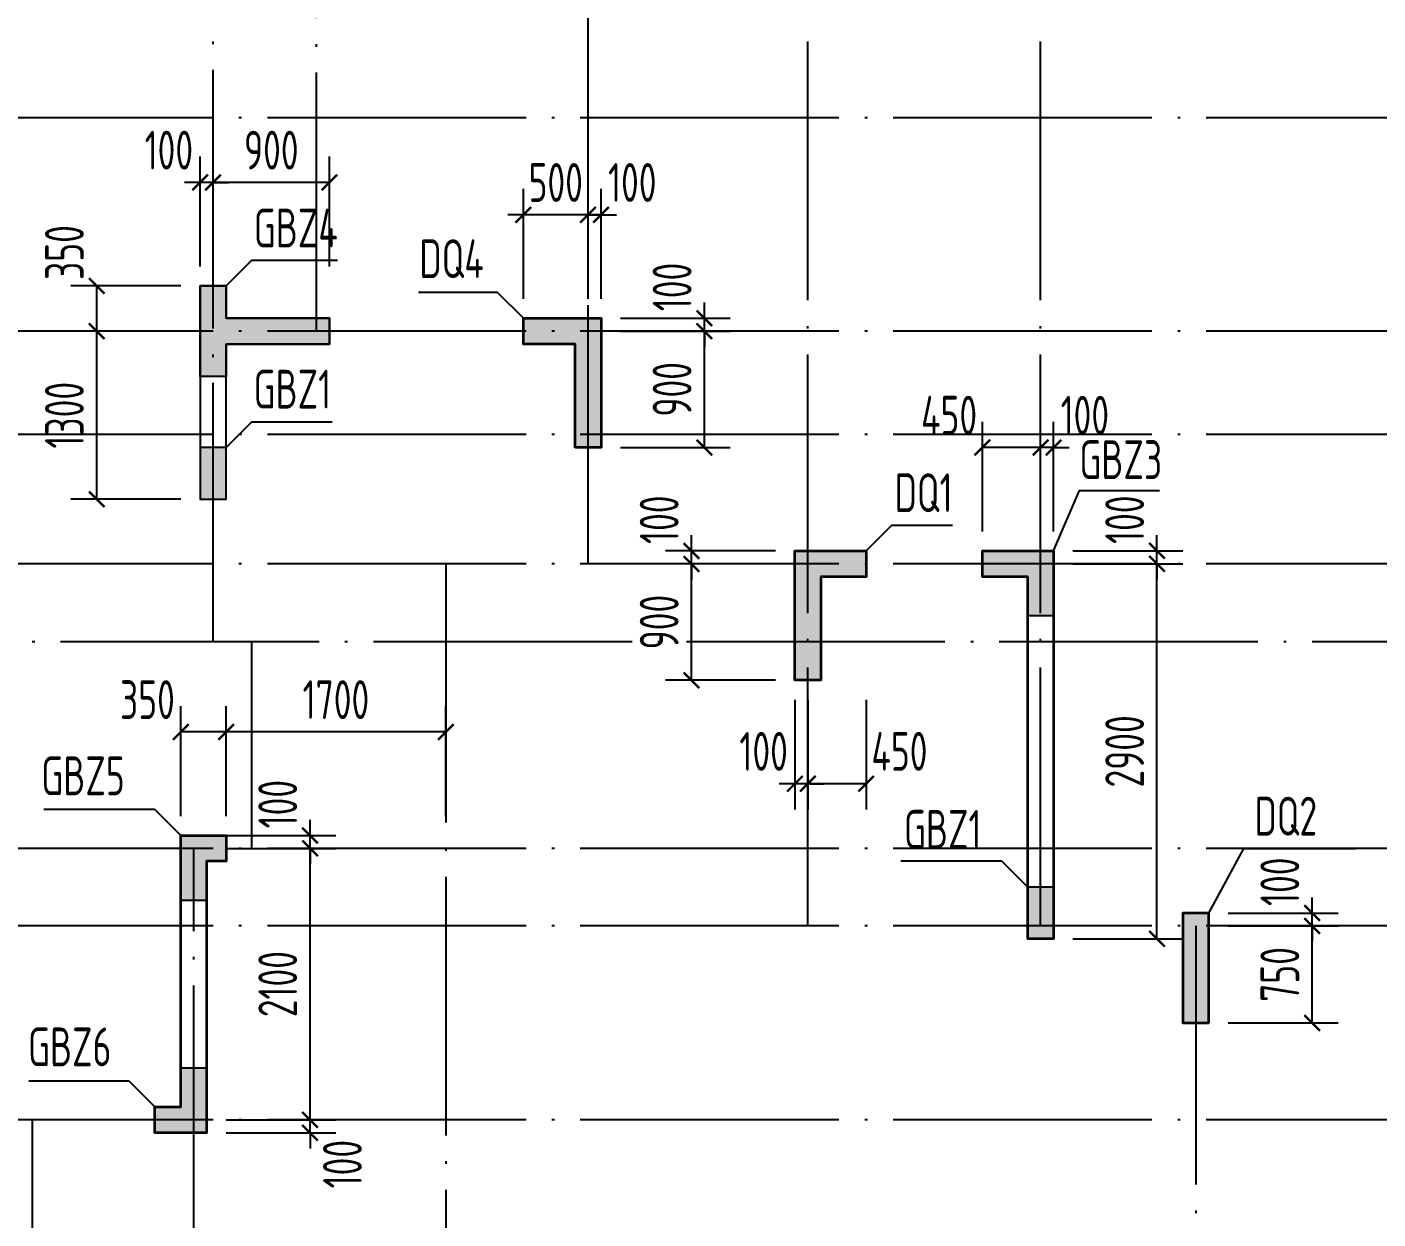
# Model space of a CAD drawing. Extents: x -812054 to 22247, y -644080 to 1003627.
# Drawn here: x -444217 to -433769, y -424326 to -415108 of the extents above; entities that cross this region are included whole.
import ezdxf
from ezdxf.enums import TextEntityAlignment as Align

# ---------------------------------------------------------------- set-up
doc = ezdxf.new("R2010")
doc.units = 0
doc.header["$LTSCALE"] = 1000
doc.linetypes.add('DOTE', pattern=[2.42, 2, -0.2, 0.02, -0.2])
doc.layers.get('0').update_dxf_attribs({"linetype": 'CONTINUOUS'})
doc.layers.get('DEFPOINTS').update_dxf_attribs({"linetype": 'CONTINUOUS'})
for name, color, linetype in [('A-DOTE', 10, 'DOTE'), ('S-Q墙实线', 6, 'CONTINUOUS'), ('S-Q墙标注', 3, 'CONTINUOUS'), ('S-X详图填充', 252, 'CONTINUOUS'), ('S-X详图实线', 4, 'CONTINUOUS'), ('S-Z柱编号', 6, 'CONTINUOUS')]:
    doc.layers.add(name, color=color, linetype=linetype)
doc.styles.add('TSSD_REIN', font='tssdeng.shx', dxfattribs={"width": 0.7, "height": 300, "bigfont": 'tssdchn.shx'})
doc.styles.add('结构文字', font='zstxt.shx', dxfattribs={"width": 0.7, "bigfont": 'zshz.shx'})
doc.dimstyles.new('STRUCK', dxfattribs={"dimtxt": 400, "dimasz": 121, "dimexe": 200, "dimexo": 150, "dimgap": 115, "dimtad": 1, "dimdec": 0, "dimdsep": 46, "dimtxsty": '结构文字', "dimblk": 'ARCHTICK', "dimcen": 400, "dimclrd": 3, "dimclre": 3, "dimclrt": 7, "dimadec": 0, "dimazin": 0, "dimtfac": 1, "dimtdec": 0, "dimtix": 1, "dimtmove": 2, "dimatfit": 3, "dimldrblk": '_DIMX', "dimfxl": 1, "dimtolj": 1, "dimtzin": 0, "dimarcsym": 0})

# ---------------------------------------------------------------- blocks, each defined once
blk = doc.blocks.new('20210726.16395156')
at = {"layer": 'A-DOTE'}
for p, q in [((43500, 13100.3), (43500, 18249.9)), ((44300, 15500), (44300, 18249.9)), ((46400, 13700), (46400, 18249.9)), ((48100, 10900), (48100, 18249.9)), ((49900, 10900), (49900, 18249.9)), ((55600, 17150), (3600, 17150)), ((55600, 15500), (3600, 15500)), ((55600, 14700), (3600, 14700)), ((55600, 13700), (3600, 13700)), ((45299.8, 13700), (45300, 3600)), ((3600, 13100.3), (55600, 13100.3)), ((43800, 11500), (43800, 13100)), ((55600, 11500), (3600, 11500)), ((43350, 3600.2), (43350, 11500)), ((55600, 10900), (3600, 10900)), ((51100, 10900), (51100, 3600)), ((55600, 9400), (3600, 9400)), ((42100, 9400), (42100, 3600))]:
    blk.add_line(p, q, dxfattribs=at)
blk = doc.blocks.new('_ArchTick')
at = {"color": 0, "linetype": 'ByBlock', "const_width": 0.15}
blk.add_lwpolyline([(-0.5, -0.5), (0.5, 0.5)], dxfattribs=at)
blk = doc.blocks.new('*D2202')
at = {"layer": 'DEFPOINTS', "color": 0, "transparency": 16777216}
for p in [(-436278, -419260), (-435478, -419260), (-436278, -422160)]:
    blk.add_point(p, dxfattribs=at)
at = {"layer": 'S-Q墙标注', "color": 3, "lineweight": -2, "transparency": 16777216}
for p, q in [((-436128, -419260), (-435278, -419260)), ((-435478, -422160), (-435478, -419260)), ((-436128, -422160), (-435278, -422160))]:
    blk.add_line(p, q, dxfattribs=at)
at = {"layer": 'S-Q墙标注', "color": 3, "lineweight": -2, "transparency": 16777216, "xscale": 121, "yscale": 121, "zscale": 121}
for p, rotation in [((-435478, -419260), 90), ((-435478, -422160), 270)]:
    blk.add_blockref('_ArchTick', p, dxfattribs=dict(at, rotation=rotation))
at = {"layer": 'S-Q墙标注', "color": 7, "transparency": 16777216, "insert": (-435728, -420710), "char_height": 300, "attachment_point": 5, "rotation": 90, "style": 'TSSD_REIN'}
blk.add_mtext('\\A1;2900', dxfattribs=at)
blk = doc.blocks.new('_DIMX')
blk.add_line((-150, 0), (150, 0))
at = {"const_width": 50}
blk.add_lwpolyline([(-70, -70), (70, 70)], dxfattribs=at)
blk = doc.blocks.new('*D2203')
at = {"layer": 'DEFPOINTS', "color": 0, "transparency": 16777216}
for p in [(-436278, -419160), (-435478, -419160), (-436278, -419260)]:
    blk.add_point(p, dxfattribs=at)
at = {"layer": 'S-Q墙标注', "color": 3, "lineweight": -2, "transparency": 16777216}
for p, q in [((-435478, -419160), (-435478, -419039)), ((-436128, -419160), (-435278, -419160)), ((-435478, -419260), (-435478, -419160)), ((-436128, -419260), (-435278, -419260)), ((-435478, -419260), (-435478, -419381))]:
    blk.add_line(p, q, dxfattribs=at)
at = {"layer": 'S-Q墙标注', "color": 3, "lineweight": -2, "transparency": 16777216, "xscale": 121, "yscale": 121, "zscale": 121}
for p, rotation in [((-435478, -419160), 270), ((-435478, -419260), 90)]:
    blk.add_blockref('_ArchTick', p, dxfattribs=dict(at, rotation=rotation))
at = {"layer": 'S-Q墙标注', "color": 7, "transparency": 16777216, "insert": (-435728, -418918), "char_height": 300, "attachment_point": 5, "rotation": 90, "style": 'TSSD_REIN'}
blk.add_mtext('\\A1;100', dxfattribs=at)
blk = doc.blocks.new('*D2204')
at = {"layer": 'DEFPOINTS', "color": 0, "transparency": 16777216}
for p in [(-436378, -418360), (-436378, -419160), (-436278, -419160)]:
    blk.add_point(p, dxfattribs=at)
at = {"layer": 'S-Q墙标注', "color": 3, "lineweight": -2, "transparency": 16777216}
for p, q in [((-436378, -419010), (-436378, -418160)), ((-436278, -419010), (-436278, -418160)), ((-436378, -418360), (-436499, -418360)), ((-436278, -418360), (-436378, -418360)), ((-436278, -418360), (-436157, -418360))]:
    blk.add_line(p, q, dxfattribs=at)
at = {"layer": 'S-Q墙标注', "color": 3, "lineweight": -2, "transparency": 16777216, "xscale": 121, "yscale": 121, "zscale": 121}
blk.add_blockref('_ArchTick', (-436378, -418360), dxfattribs=at)
at = {"layer": 'S-Q墙标注', "color": 3, "lineweight": -2, "transparency": 16777216, "xscale": 121, "yscale": 121, "zscale": 121, "rotation": 180}
blk.add_blockref('_ArchTick', (-436278, -418360), dxfattribs=at)
at = {"layer": 'S-Q墙标注', "color": 7, "transparency": 16777216, "insert": (-436036, -418110), "char_height": 300, "attachment_point": 5, "style": 'TSSD_REIN'}
blk.add_mtext('\\A1;100', dxfattribs=at)
blk = doc.blocks.new('*D2205')
at = {"layer": 'DEFPOINTS', "color": 0, "transparency": 16777216}
for p in [(-436828, -418360), (-436828, -419160), (-436378, -419160)]:
    blk.add_point(p, dxfattribs=at)
at = {"layer": 'S-Q墙标注', "color": 3, "lineweight": -2, "transparency": 16777216}
for p, q in [((-436828, -419010), (-436828, -418160)), ((-436378, -419010), (-436378, -418160)), ((-436378, -418360), (-436828, -418360))]:
    blk.add_line(p, q, dxfattribs=at)
at = {"layer": 'S-Q墙标注', "color": 3, "lineweight": -2, "transparency": 16777216, "xscale": 121, "yscale": 121, "zscale": 121, "rotation": 180}
blk.add_blockref('_ArchTick', (-436828, -418360), dxfattribs=at)
at = {"layer": 'S-Q墙标注', "color": 3, "lineweight": -2, "transparency": 16777216, "xscale": 121, "yscale": 121, "zscale": 121}
blk.add_blockref('_ArchTick', (-436378, -418360), dxfattribs=at)
at = {"layer": 'S-Q墙标注', "color": 7, "transparency": 16777216, "insert": (-437086, -418110), "char_height": 300, "attachment_point": 5, "style": 'TSSD_REIN'}
blk.add_mtext('\\A1;450', dxfattribs=at)
blk = doc.blocks.new('*D2206')
at = {"layer": 'DEFPOINTS', "color": 0, "transparency": 16777216}
for p in [(-439078, -419260), (-438278, -419260), (-438278, -420160)]:
    blk.add_point(p, dxfattribs=at)
at = {"layer": 'S-Q墙标注', "color": 3, "lineweight": -2, "transparency": 16777216}
for p, q in [((-438428, -419260), (-439278, -419260)), ((-439078, -420160), (-439078, -419260)), ((-438428, -420160), (-439278, -420160))]:
    blk.add_line(p, q, dxfattribs=at)
at = {"layer": 'S-Q墙标注', "color": 3, "lineweight": -2, "transparency": 16777216, "xscale": 121, "yscale": 121, "zscale": 121}
for p, rotation in [((-439078, -419260), 90), ((-439078, -420160), 270)]:
    blk.add_blockref('_ArchTick', p, dxfattribs=dict(at, rotation=rotation))
at = {"layer": 'S-Q墙标注', "color": 7, "transparency": 16777216, "insert": (-439328, -419710), "char_height": 300, "attachment_point": 5, "rotation": 90, "style": 'TSSD_REIN'}
blk.add_mtext('\\A1;900', dxfattribs=at)
blk = doc.blocks.new('*D2207')
at = {"layer": 'DEFPOINTS', "color": 0, "transparency": 16777216}
for p in [(-439078, -419160), (-438278, -419160), (-438278, -419260)]:
    blk.add_point(p, dxfattribs=at)
at = {"layer": 'S-Q墙标注', "color": 3, "lineweight": -2, "transparency": 16777216}
for p, q in [((-439078, -419160), (-439078, -419039)), ((-438428, -419160), (-439278, -419160)), ((-439078, -419260), (-439078, -419160)), ((-438428, -419260), (-439278, -419260)), ((-439078, -419260), (-439078, -419381))]:
    blk.add_line(p, q, dxfattribs=at)
at = {"layer": 'S-Q墙标注', "color": 3, "lineweight": -2, "transparency": 16777216, "xscale": 121, "yscale": 121, "zscale": 121}
for p, rotation in [((-439078, -419160), 270), ((-439078, -419260), 90)]:
    blk.add_blockref('_ArchTick', p, dxfattribs=dict(at, rotation=rotation))
at = {"layer": 'S-Q墙标注', "color": 7, "transparency": 16777216, "insert": (-439328, -418918), "char_height": 300, "attachment_point": 5, "rotation": 90, "style": 'TSSD_REIN'}
blk.add_mtext('\\A1;100', dxfattribs=at)
blk = doc.blocks.new('*D2208')
at = {"layer": 'DEFPOINTS', "color": 0, "transparency": 16777216}
for p in [(-438178, -420160), (-437728, -420160), (-438178, -420960)]:
    blk.add_point(p, dxfattribs=at)
at = {"layer": 'S-Q墙标注', "color": 3, "lineweight": -2, "transparency": 16777216}
for p, q in [((-438178, -420310), (-438178, -421160)), ((-437728, -420310), (-437728, -421160)), ((-437728, -420960), (-438178, -420960))]:
    blk.add_line(p, q, dxfattribs=at)
at = {"layer": 'S-Q墙标注', "color": 3, "lineweight": -2, "transparency": 16777216, "xscale": 121, "yscale": 121, "zscale": 121, "rotation": 180}
blk.add_blockref('_ArchTick', (-438178, -420960), dxfattribs=at)
at = {"layer": 'S-Q墙标注', "color": 3, "lineweight": -2, "transparency": 16777216, "xscale": 121, "yscale": 121, "zscale": 121}
blk.add_blockref('_ArchTick', (-437728, -420960), dxfattribs=at)
at = {"layer": 'S-Q墙标注', "color": 7, "transparency": 16777216, "insert": (-437470, -420710), "char_height": 300, "attachment_point": 5, "style": 'TSSD_REIN'}
blk.add_mtext('\\A1;450', dxfattribs=at)
blk = doc.blocks.new('*D2209')
at = {"layer": 'DEFPOINTS', "color": 0, "transparency": 16777216}
for p in [(-438278, -420160), (-438178, -420160), (-438278, -420960)]:
    blk.add_point(p, dxfattribs=at)
at = {"layer": 'S-Q墙标注', "color": 3, "lineweight": -2, "transparency": 16777216}
for p, q in [((-438278, -420310), (-438278, -421160)), ((-438178, -420310), (-438178, -421160)), ((-438278, -420960), (-438399, -420960)), ((-438178, -420960), (-438278, -420960)), ((-438178, -420960), (-438057, -420960))]:
    blk.add_line(p, q, dxfattribs=at)
at = {"layer": 'S-Q墙标注', "color": 3, "lineweight": -2, "transparency": 16777216, "xscale": 121, "yscale": 121, "zscale": 121}
blk.add_blockref('_ArchTick', (-438278, -420960), dxfattribs=at)
at = {"layer": 'S-Q墙标注', "color": 3, "lineweight": -2, "transparency": 16777216, "xscale": 121, "yscale": 121, "zscale": 121, "rotation": 180}
blk.add_blockref('_ArchTick', (-438178, -420960), dxfattribs=at)
at = {"layer": 'S-Q墙标注', "color": 7, "transparency": 16777216, "insert": (-438520, -420710), "char_height": 300, "attachment_point": 5, "style": 'TSSD_REIN'}
blk.add_mtext('\\A1;100', dxfattribs=at)
blk = doc.blocks.new('*D2210')
at = {"layer": 'DEFPOINTS', "color": 0, "transparency": 16777216}
for p in [(-439778, -417460), (-438978, -417460), (-439778, -418360)]:
    blk.add_point(p, dxfattribs=at)
at = {"layer": 'S-Q墙标注', "color": 3, "lineweight": -2, "transparency": 16777216}
for p, q in [((-439628, -417460), (-438778, -417460)), ((-438978, -418360), (-438978, -417460)), ((-439628, -418360), (-438778, -418360))]:
    blk.add_line(p, q, dxfattribs=at)
at = {"layer": 'S-Q墙标注', "color": 3, "lineweight": -2, "transparency": 16777216, "xscale": 121, "yscale": 121, "zscale": 121}
for p, rotation in [((-438978, -417460), 90), ((-438978, -418360), 270)]:
    blk.add_blockref('_ArchTick', p, dxfattribs=dict(at, rotation=rotation))
at = {"layer": 'S-Q墙标注', "color": 7, "transparency": 16777216, "insert": (-439228, -417910), "char_height": 300, "attachment_point": 5, "rotation": 90, "style": 'TSSD_REIN'}
blk.add_mtext('\\A1;900', dxfattribs=at)
blk = doc.blocks.new('*D2211')
at = {"layer": 'DEFPOINTS', "color": 0, "transparency": 16777216}
for p in [(-439778, -417360), (-438978, -417360), (-439778, -417460)]:
    blk.add_point(p, dxfattribs=at)
at = {"layer": 'S-Q墙标注', "color": 3, "lineweight": -2, "transparency": 16777216}
for p, q in [((-438978, -417360), (-438978, -417239)), ((-439628, -417360), (-438778, -417360)), ((-438978, -417460), (-438978, -417360)), ((-439628, -417460), (-438778, -417460)), ((-438978, -417460), (-438978, -417581))]:
    blk.add_line(p, q, dxfattribs=at)
at = {"layer": 'S-Q墙标注', "color": 3, "lineweight": -2, "transparency": 16777216, "xscale": 121, "yscale": 121, "zscale": 121}
for p, rotation in [((-438978, -417360), 270), ((-438978, -417460), 90)]:
    blk.add_blockref('_ArchTick', p, dxfattribs=dict(at, rotation=rotation))
at = {"layer": 'S-Q墙标注', "color": 7, "transparency": 16777216, "insert": (-439228, -417118), "char_height": 300, "attachment_point": 5, "rotation": 90, "style": 'TSSD_REIN'}
blk.add_mtext('\\A1;100', dxfattribs=at)
blk = doc.blocks.new('*D2212')
at = {"layer": 'DEFPOINTS', "color": 0, "transparency": 16777216}
for p in [(-439878, -416560), (-439878, -417360), (-439778, -417360)]:
    blk.add_point(p, dxfattribs=at)
at = {"layer": 'S-Q墙标注', "color": 3, "lineweight": -2, "transparency": 16777216}
for p, q in [((-439878, -417210), (-439878, -416360)), ((-439778, -417210), (-439778, -416360)), ((-439878, -416560), (-439999, -416560)), ((-439778, -416560), (-439878, -416560)), ((-439778, -416560), (-439657, -416560))]:
    blk.add_line(p, q, dxfattribs=at)
at = {"layer": 'S-Q墙标注', "color": 3, "lineweight": -2, "transparency": 16777216, "xscale": 121, "yscale": 121, "zscale": 121}
blk.add_blockref('_ArchTick', (-439878, -416560), dxfattribs=at)
at = {"layer": 'S-Q墙标注', "color": 3, "lineweight": -2, "transparency": 16777216, "xscale": 121, "yscale": 121, "zscale": 121, "rotation": 180}
blk.add_blockref('_ArchTick', (-439778, -416560), dxfattribs=at)
at = {"layer": 'S-Q墙标注', "color": 7, "transparency": 16777216, "insert": (-439536, -416310), "char_height": 300, "attachment_point": 5, "style": 'TSSD_REIN'}
blk.add_mtext('\\A1;100', dxfattribs=at)
blk = doc.blocks.new('*D2213')
at = {"layer": 'DEFPOINTS', "color": 0, "transparency": 16777216}
for p in [(-440378, -416560), (-440378, -417360), (-439878, -417360)]:
    blk.add_point(p, dxfattribs=at)
at = {"layer": 'S-Q墙标注', "color": 3, "lineweight": -2, "transparency": 16777216}
for p, q in [((-440378, -417210), (-440378, -416360)), ((-439878, -417210), (-439878, -416360)), ((-440378, -416560), (-440499, -416560)), ((-439878, -416560), (-440378, -416560)), ((-439878, -416560), (-439757, -416560))]:
    blk.add_line(p, q, dxfattribs=at)
at = {"layer": 'S-Q墙标注', "color": 3, "lineweight": -2, "transparency": 16777216, "xscale": 121, "yscale": 121, "zscale": 121}
blk.add_blockref('_ArchTick', (-440378, -416560), dxfattribs=at)
at = {"layer": 'S-Q墙标注', "color": 3, "lineweight": -2, "transparency": 16777216, "xscale": 121, "yscale": 121, "zscale": 121, "rotation": 180}
blk.add_blockref('_ArchTick', (-439878, -416560), dxfattribs=at)
at = {"layer": 'S-Q墙标注', "color": 7, "transparency": 16777216, "insert": (-440128, -416310), "char_height": 300, "attachment_point": 5, "style": 'TSSD_REIN'}
blk.add_mtext('\\A1;500', dxfattribs=at)
blk = doc.blocks.new('*D2214')
at = {"layer": 'DEFPOINTS', "color": 0, "transparency": 16777216}
for p in [(-442828, -423560), (-442028, -423560), (-442828, -423660)]:
    blk.add_point(p, dxfattribs=at)
at = {"layer": 'S-Q墙标注', "color": 3, "lineweight": -2, "transparency": 16777216}
for p, q in [((-442028, -423560), (-442028, -423439)), ((-442678, -423560), (-441828, -423560)), ((-442028, -423660), (-442028, -423560)), ((-442678, -423660), (-441828, -423660)), ((-442028, -423660), (-442028, -423781))]:
    blk.add_line(p, q, dxfattribs=at)
at = {"layer": 'S-Q墙标注', "color": 3, "lineweight": -2, "transparency": 16777216, "xscale": 121, "yscale": 121, "zscale": 121}
for p, rotation in [((-442028, -423560), 270), ((-442028, -423660), 90)]:
    blk.add_blockref('_ArchTick', p, dxfattribs=dict(at, rotation=rotation))
at = {"layer": 'S-Q墙标注', "color": 7, "transparency": 16777216, "insert": (-441778, -423902), "char_height": 300, "attachment_point": 5, "rotation": 90, "style": 'TSSD_REIN'}
blk.add_mtext('\\A1;100', dxfattribs=at)
blk = doc.blocks.new('*D2215')
at = {"layer": 'DEFPOINTS', "color": 0, "transparency": 16777216}
for p in [(-442828, -421460), (-442028, -421460), (-442828, -423560)]:
    blk.add_point(p, dxfattribs=at)
at = {"layer": 'S-Q墙标注', "color": 3, "lineweight": -2, "transparency": 16777216}
for p, q in [((-442678, -421460), (-441828, -421460)), ((-442028, -423560), (-442028, -421460)), ((-442678, -423560), (-441828, -423560))]:
    blk.add_line(p, q, dxfattribs=at)
at = {"layer": 'S-Q墙标注', "color": 3, "lineweight": -2, "transparency": 16777216, "xscale": 121, "yscale": 121, "zscale": 121}
for p, rotation in [((-442028, -421460), 90), ((-442028, -423560), 270)]:
    blk.add_blockref('_ArchTick', p, dxfattribs=dict(at, rotation=rotation))
at = {"layer": 'S-Q墙标注', "color": 7, "transparency": 16777216, "insert": (-442278, -422510), "char_height": 300, "attachment_point": 5, "rotation": 90, "style": 'TSSD_REIN'}
blk.add_mtext('\\A1;2100', dxfattribs=at)
blk = doc.blocks.new('*D2216')
at = {"layer": 'DEFPOINTS', "color": 0, "transparency": 16777216}
for p in [(-442828, -421360), (-442028, -421360), (-442828, -421460)]:
    blk.add_point(p, dxfattribs=at)
at = {"layer": 'S-Q墙标注', "color": 3, "lineweight": -2, "transparency": 16777216}
for p, q in [((-442028, -421360), (-442028, -421239)), ((-442678, -421360), (-441828, -421360)), ((-442028, -421460), (-442028, -421360)), ((-442678, -421460), (-441828, -421460)), ((-442028, -421460), (-442028, -421581))]:
    blk.add_line(p, q, dxfattribs=at)
at = {"layer": 'S-Q墙标注', "color": 3, "lineweight": -2, "transparency": 16777216, "xscale": 121, "yscale": 121, "zscale": 121}
for p, rotation in [((-442028, -421360), 270), ((-442028, -421460), 90)]:
    blk.add_blockref('_ArchTick', p, dxfattribs=dict(at, rotation=rotation))
at = {"layer": 'S-Q墙标注', "color": 7, "transparency": 16777216, "insert": (-442278, -421118), "char_height": 300, "attachment_point": 5, "rotation": 90, "style": 'TSSD_REIN'}
blk.add_mtext('\\A1;100', dxfattribs=at)
blk = doc.blocks.new('*D2258')
at = {"layer": 'DEFPOINTS', "color": 0, "transparency": 16777216}
for p in [(-435078, -421960), (-434278, -421960), (-435078, -422060)]:
    blk.add_point(p, dxfattribs=at)
at = {"layer": 'S-Q墙标注', "color": 3, "lineweight": -2, "transparency": 16777216}
for p, q in [((-434278, -421960), (-434278, -421839)), ((-434928, -421960), (-434078, -421960)), ((-434278, -422060), (-434278, -421960)), ((-434928, -422060), (-434078, -422060)), ((-434278, -422060), (-434278, -422181))]:
    blk.add_line(p, q, dxfattribs=at)
at = {"layer": 'S-Q墙标注', "color": 3, "lineweight": -2, "transparency": 16777216, "xscale": 121, "yscale": 121, "zscale": 121}
for p, rotation in [((-434278, -421960), 270), ((-434278, -422060), 90)]:
    blk.add_blockref('_ArchTick', p, dxfattribs=dict(at, rotation=rotation))
at = {"layer": 'S-Q墙标注', "color": 7, "transparency": 16777216, "insert": (-434528, -421718), "char_height": 300, "attachment_point": 5, "rotation": 90, "style": 'TSSD_REIN'}
blk.add_mtext('\\A1;100', dxfattribs=at)
blk = doc.blocks.new('*D2259')
at = {"layer": 'DEFPOINTS', "color": 0, "transparency": 16777216}
for p in [(-435078, -422060), (-434278, -422060), (-435078, -422810)]:
    blk.add_point(p, dxfattribs=at)
at = {"layer": 'S-Q墙标注', "color": 3, "lineweight": -2, "transparency": 16777216}
for p, q in [((-434928, -422060), (-434078, -422060)), ((-434278, -422810), (-434278, -422060)), ((-434928, -422810), (-434078, -422810))]:
    blk.add_line(p, q, dxfattribs=at)
at = {"layer": 'S-Q墙标注', "color": 3, "lineweight": -2, "transparency": 16777216, "xscale": 121, "yscale": 121, "zscale": 121}
for p, rotation in [((-434278, -422060), 90), ((-434278, -422810), 270)]:
    blk.add_blockref('_ArchTick', p, dxfattribs=dict(at, rotation=rotation))
at = {"layer": 'S-Q墙标注', "color": 7, "transparency": 16777216, "insert": (-434528, -422435), "char_height": 300, "attachment_point": 5, "rotation": 90, "style": 'TSSD_REIN'}
blk.add_mtext('\\A1;750', dxfattribs=at)
blk = doc.blocks.new('*D2280')
at = {"layer": 'DEFPOINTS', "color": 0, "transparency": 16777216}
for p in [(-443028, -420560), (-443028, -421360), (-442678, -421360)]:
    blk.add_point(p, dxfattribs=at)
at = {"layer": 'S-Q墙标注', "color": 3, "lineweight": -2, "transparency": 16777216}
for p, q in [((-443028, -421210), (-443028, -420360)), ((-442678, -421210), (-442678, -420360)), ((-442678, -420560), (-443028, -420560))]:
    blk.add_line(p, q, dxfattribs=at)
at = {"layer": 'S-Q墙标注', "color": 3, "lineweight": -2, "transparency": 16777216, "xscale": 121, "yscale": 121, "zscale": 121, "rotation": 180}
blk.add_blockref('_ArchTick', (-443028, -420560), dxfattribs=at)
at = {"layer": 'S-Q墙标注', "color": 3, "lineweight": -2, "transparency": 16777216, "xscale": 121, "yscale": 121, "zscale": 121}
blk.add_blockref('_ArchTick', (-442678, -420560), dxfattribs=at)
at = {"layer": 'S-Q墙标注', "color": 7, "transparency": 16777216, "insert": (-443286, -420310), "char_height": 300, "attachment_point": 5, "style": 'TSSD_REIN'}
blk.add_mtext('\\A1;350', dxfattribs=at)
blk = doc.blocks.new('*D2281')
at = {"layer": 'DEFPOINTS', "color": 0, "transparency": 16777216}
for p in [(-442678, -420560), (-442678, -421360), (-440978, -421360)]:
    blk.add_point(p, dxfattribs=at)
at = {"layer": 'S-Q墙标注', "color": 3, "lineweight": -2, "transparency": 16777216}
for p, q in [((-442678, -421210), (-442678, -420360)), ((-440978, -421210), (-440978, -420360)), ((-440978, -420560), (-442678, -420560))]:
    blk.add_line(p, q, dxfattribs=at)
at = {"layer": 'S-Q墙标注', "color": 3, "lineweight": -2, "transparency": 16777216, "xscale": 121, "yscale": 121, "zscale": 121, "rotation": 180}
blk.add_blockref('_ArchTick', (-442678, -420560), dxfattribs=at)
at = {"layer": 'S-Q墙标注', "color": 3, "lineweight": -2, "transparency": 16777216, "xscale": 121, "yscale": 121, "zscale": 121}
blk.add_blockref('_ArchTick', (-440978, -420560), dxfattribs=at)
at = {"layer": 'S-Q墙标注', "color": 7, "transparency": 16777216, "insert": (-441828, -420310), "char_height": 300, "attachment_point": 5, "style": 'TSSD_REIN'}
blk.add_mtext('\\A1;1700', dxfattribs=at)
blk = doc.blocks.new('*D2418')
at = {"layer": 'DEFPOINTS', "color": 0, "transparency": 16777216}
for p in [(-443678, -417460), (-442878, -417460), (-442878, -418760)]:
    blk.add_point(p, dxfattribs=at)
at = {"layer": 'S-Q墙标注', "color": 3, "lineweight": -2, "transparency": 16777216}
for p, q in [((-443028, -417460), (-443878, -417460)), ((-443678, -418760), (-443678, -417460)), ((-443028, -418760), (-443878, -418760))]:
    blk.add_line(p, q, dxfattribs=at)
at = {"layer": 'S-Q墙标注', "color": 3, "lineweight": -2, "transparency": 16777216, "xscale": 121, "yscale": 121, "zscale": 121}
for p, rotation in [((-443678, -417460), 90), ((-443678, -418760), 270)]:
    blk.add_blockref('_ArchTick', p, dxfattribs=dict(at, rotation=rotation))
at = {"layer": 'S-Q墙标注', "color": 7, "transparency": 16777216, "insert": (-443928, -418110), "char_height": 300, "attachment_point": 5, "rotation": 90, "style": 'TSSD_REIN'}
blk.add_mtext('\\A1;1300', dxfattribs=at)
blk = doc.blocks.new('*D2419')
at = {"layer": 'DEFPOINTS', "color": 0, "transparency": 16777216}
for p in [(-443678, -417110), (-442878, -417110), (-442878, -417460)]:
    blk.add_point(p, dxfattribs=at)
at = {"layer": 'S-Q墙标注', "color": 3, "lineweight": -2, "transparency": 16777216}
for p, q in [((-443028, -417110), (-443878, -417110)), ((-443678, -417460), (-443678, -417110)), ((-443028, -417460), (-443878, -417460))]:
    blk.add_line(p, q, dxfattribs=at)
at = {"layer": 'S-Q墙标注', "color": 3, "lineweight": -2, "transparency": 16777216, "xscale": 121, "yscale": 121, "zscale": 121}
for p, rotation in [((-443678, -417110), 90), ((-443678, -417460), 270)]:
    blk.add_blockref('_ArchTick', p, dxfattribs=dict(at, rotation=rotation))
at = {"layer": 'S-Q墙标注', "color": 7, "transparency": 16777216, "insert": (-443928, -416852), "char_height": 300, "attachment_point": 5, "rotation": 90, "style": 'TSSD_REIN'}
blk.add_mtext('\\A1;350', dxfattribs=at)
blk = doc.blocks.new('*D2420')
at = {"layer": 'DEFPOINTS', "color": 0, "transparency": 16777216}
for p in [(-442778, -416310), (-442778, -417110), (-441878, -417110)]:
    blk.add_point(p, dxfattribs=at)
at = {"layer": 'S-Q墙标注', "color": 3, "lineweight": -2, "transparency": 16777216}
for p, q in [((-442778, -416960), (-442778, -416110)), ((-441878, -416960), (-441878, -416110)), ((-441878, -416310), (-442778, -416310))]:
    blk.add_line(p, q, dxfattribs=at)
at = {"layer": 'S-Q墙标注', "color": 3, "lineweight": -2, "transparency": 16777216, "xscale": 121, "yscale": 121, "zscale": 121, "rotation": 180}
blk.add_blockref('_ArchTick', (-442778, -416310), dxfattribs=at)
at = {"layer": 'S-Q墙标注', "color": 3, "lineweight": -2, "transparency": 16777216, "xscale": 121, "yscale": 121, "zscale": 121}
blk.add_blockref('_ArchTick', (-441878, -416310), dxfattribs=at)
at = {"layer": 'S-Q墙标注', "color": 7, "transparency": 16777216, "insert": (-442328, -416060), "char_height": 300, "attachment_point": 5, "style": 'TSSD_REIN'}
blk.add_mtext('\\A1;900', dxfattribs=at)
blk = doc.blocks.new('*D2421')
at = {"layer": 'DEFPOINTS', "color": 0, "transparency": 16777216}
for p in [(-442878, -416310), (-442878, -417110), (-442778, -417110)]:
    blk.add_point(p, dxfattribs=at)
at = {"layer": 'S-Q墙标注', "color": 3, "lineweight": -2, "transparency": 16777216}
for p, q in [((-442878, -416960), (-442878, -416110)), ((-442778, -416960), (-442778, -416110)), ((-442878, -416310), (-442999, -416310)), ((-442778, -416310), (-442878, -416310)), ((-442778, -416310), (-442657, -416310))]:
    blk.add_line(p, q, dxfattribs=at)
at = {"layer": 'S-Q墙标注', "color": 3, "lineweight": -2, "transparency": 16777216, "xscale": 121, "yscale": 121, "zscale": 121}
blk.add_blockref('_ArchTick', (-442878, -416310), dxfattribs=at)
at = {"layer": 'S-Q墙标注', "color": 3, "lineweight": -2, "transparency": 16777216, "xscale": 121, "yscale": 121, "zscale": 121, "rotation": 180}
blk.add_blockref('_ArchTick', (-442778, -416310), dxfattribs=at)
at = {"layer": 'S-Q墙标注', "color": 7, "transparency": 16777216, "insert": (-443120, -416060), "char_height": 300, "attachment_point": 5, "style": 'TSSD_REIN'}
blk.add_mtext('\\A1;100', dxfattribs=at)

msp = doc.modelspace()

# ---------------------------------------------------------------- hatches: boundary and pattern name
at = {"layer": 'S-X详图填充'}
h = msp.add_hatch(color=256, dxfattribs=at)
h.dxf.hatch_style = 1
h.paths.add_polyline_path([(-442677.95, -417810.61), (-442877.95, -417810.61), (-442877.95, -417110.15), (-442677.95, -417110.15), (-442677.95, -417360.15), (-441877.83, -417360.15), (-441877.83, -417560.15), (-442677.95, -417560.15)])
h = msp.add_hatch(color=256, dxfattribs=at)
h.dxf.hatch_style = 1
h.paths.add_polyline_path([(-439777.95, -417360.15), (-440377.87, -417360.15), (-440377.87, -417560.15), (-439977.95, -417560.15), (-439977.95, -418360.15), (-439777.95, -418360.15)])
h = msp.add_hatch(color=256, dxfattribs=at)
h.dxf.hatch_style = 1
h.paths.add_polyline_path([(-442677.95, -418360.15), (-442877.95, -418360.15), (-442877.95, -418760.15), (-442677.95, -418760.15)])
h = msp.add_hatch(color=256, dxfattribs=at)
h.dxf.hatch_style = 1
h.paths.add_polyline_path([(-438277.96, -419160.15), (-438277.96, -420160.15), (-438077.96, -420160.15), (-438077.96, -419360.15), (-437728.04, -419360.15), (-437728.04, -419160.15)])
h = msp.add_hatch(color=256, dxfattribs=at)
h.dxf.hatch_style = 1
h.paths.add_polyline_path([(-436477.95, -419660.15), (-436277.95, -419660.15), (-436277.95, -419160.15), (-436827.95, -419160.15), (-436827.95, -419360.15), (-436477.95, -419360.15)])
h = msp.add_hatch(color=256, dxfattribs=at)
h.dxf.hatch_style = 1
h.paths.add_polyline_path([(-443027.95, -421860.15), (-442827.95, -421860.15), (-442827.95, -421560.15), (-442677.96, -421560.15), (-442677.96, -421360.15), (-443027.95, -421360.15)])
h = msp.add_hatch(color=256, dxfattribs=at)
h.dxf.hatch_style = 1
h.paths.add_polyline_path([(-436277.95, -421760.15), (-436477.95, -421760.15), (-436477.95, -422160.15), (-436277.95, -422160.15)])
h = msp.add_hatch(color=256, dxfattribs=at)
h.dxf.hatch_style = 1
h.paths.add_polyline_path([(-435277.95, -422810.15), (-435077.95, -422810.15), (-435077.99, -421960.15), (-435277.99, -421960.15)])
h = msp.add_hatch(color=256, dxfattribs=at)
h.dxf.hatch_style = 1
h.paths.add_polyline_path([(-442827.95, -423160.15), (-443027.95, -423160.15), (-443027.95, -423460.15), (-443227.95, -423460.15), (-443227.95, -423660.15), (-442827.95, -423660.15)])

# ---------------------------------------------------------------- linework, layer by layer
at = {"layer": 'S-Q墙实线'}
msp.add_lwpolyline([(-442877.95, -417460.15), (-442877.95, -418760.15), (-442677.95, -418760.15), (-442677.95, -417560.15), (-441878.34, -417560.15), (-441878.34, -417360.15), (-442677.95, -417360.15), (-442677.95, -417110.15), (-442877.95, -417110.15)], close=True, dxfattribs=at)
at = {"layer": 'S-Q墙实线', "lineweight": 35}
for points in [[(-439977.95, -418360.15), (-439977.96, -417560.15), (-440377.88, -417560.15), (-440377.88, -417360.15), (-439777.96, -417360.15), (-439777.95, -418360.15)], [(-438077.97, -419360.15), (-438077.97, -420160.15), (-438277.97, -420160.15), (-438277.97, -419160.15), (-437727.97, -419160.15), (-437727.97, -419360.15)], [(-436477.97, -419360.15), (-436827.97, -419360.15), (-436827.97, -419160.15), (-436277.97, -419160.15), (-436277.97, -422160.15), (-436477.97, -422160.15)], [(-443027.96, -421360.15), (-442677.96, -421360.15), (-442677.96, -421560.15), (-442827.96, -421560.15), (-442827.96, -422060.15), (-442827.96, -422510.15), (-442827.96, -423660.15), (-443227.96, -423660.15), (-443227.96, -423460.15), (-443027.96, -423460.15), (-443027.96, -422510.15), (-443027.96, -422060.15)], [(-435077.96, -422810.15), (-435077.96, -421960.15), (-435277.96, -421960.15), (-435277.96, -422810.15)]]:
    msp.add_lwpolyline(points, close=True, dxfattribs=at)
at = {"layer": 'S-X详图实线'}
for points in [[(-442677.95, -417810.61), (-442877.95, -417810.61), (-442877.95, -417110.15), (-442677.95, -417110.15), (-442677.95, -417360.15), (-441877.83, -417360.15), (-441877.83, -417560.15), (-442677.95, -417560.15), (-442677.95, -417560.15)], [(-439777.95, -417360.15), (-440377.87, -417360.15), (-440377.87, -417560.15), (-439977.95, -417560.15), (-439977.95, -418360.15), (-439777.95, -418360.15), (-439777.95, -417360.15)], [(-442677.95, -418360.15), (-442877.95, -418360.15), (-442877.95, -418760.15), (-442677.95, -418760.15), (-442677.95, -418360.15)], [(-438277.96, -419160.15), (-438277.96, -420160.15), (-438077.96, -420160.15), (-438077.96, -419360.15), (-437728.04, -419360.15), (-437728.04, -419160.15), (-438277.96, -419160.15)], [(-436477.95, -419660.15), (-436277.95, -419660.15), (-436277.95, -419160.15), (-436827.95, -419160.15), (-436827.95, -419360.15), (-436477.95, -419360.15), (-436477.95, -419660.15)], [(-443027.95, -421860.15), (-442827.95, -421860.15), (-442827.95, -421560.15), (-442677.96, -421560.15), (-442677.96, -421360.15), (-443027.95, -421360.15), (-443027.95, -421860.15)], [(-436277.95, -421760.15), (-436477.95, -421760.15), (-436477.95, -422160.15), (-436277.95, -422160.15), (-436277.95, -421760.15)], [(-435277.95, -422810.15), (-435077.95, -422810.15), (-435077.99, -421960.15), (-435277.99, -421960.15), (-435277.99, -422360.15)], [(-442827.95, -423160.15), (-443027.95, -423160.15), (-443027.95, -423460.15), (-443227.95, -423460.15), (-443227.95, -423660.15), (-442827.95, -423660.15), (-442827.95, -423160.15)]]:
    msp.add_lwpolyline(points, close=True, dxfattribs=at)
at = {"layer": 'S-Z柱编号', "color": 7}
for points in [[(-442677.95, -417110.15), (-442477.95, -416910.15), (-441816.34, -416910.15)], [(-440377.87, -417360.15), (-440577.87, -417160.15), (-441188.64, -417160.15)], [(-442677.95, -418360.15), (-442477.95, -418160.15), (-441857.86, -418160.15)], [(-436277.96, -419160.15), (-436077.96, -418691.15), (-435457.88, -418691.15)], [(-437728.04, -419160.15), (-437528.04, -418960.15), (-437060.8, -418960.15)], [(-443027.95, -421360.15), (-443227.95, -421160.15), (-444085.94, -421160.15)], [(-435077.96, -421960.15), (-434805.84, -421460.15), (-433940.27, -421460.15)], [(-436477.96, -421760.15), (-436677.96, -421560.15), (-437457.87, -421560.15)], [(-443227.95, -423460.15), (-443427.95, -423260.15), (-444203.28, -423260.15)]]:
    msp.add_lwpolyline(points, dxfattribs=at)

# ---------------------------------------------------------------- block references
at = {"layer": 'A-DOTE'}
msp.add_blockref('20210726.16395156', (-486277.95, -432960.19), dxfattribs=at)

# ---------------------------------------------------------------- texts
at = {"layer": 'S-Z柱编号', "color": 7, "style": 'TSSD_REIN', "width": 0.7}
for s, p in [('GBZ4', (-442463.26, -416902.39)), ('DQ4', (-441182.88, -417139.32)), ('GBZ1', (-442464.63, -418148.44)), ('GBZ3', (-436078.13, -418693.73)), ('DQ1', (-437507.06, -418949.35)), ('GBZ5', (-444106.61, -421138.93)), ('DQ2', (-434724.2, -421450.86)), ('GBZ1', (-437434.71, -421552.97)), ('GBZ6', (-444209.2, -423235.17))]:
    msp.add_text(s, height=300, dxfattribs=at).set_placement(p, align=Align.BOTTOM_LEFT)

# ---------------------------------------------------------------- dimensions: what is measured, and where the dimension line sits
at = {"layer": 'S-Q墙标注'}
for base, p1, p2, angle, picture, middle in [((-442877.95, -416310.15), (-442777.94, -417110.15), (-442877.95, -417110.15), 180, '*D2421', (-443119.87, -416060.15)), ((-439877.95, -416560.15), (-439777.95, -417360.15), (-439877.95, -417360.15), 180, '*D2212', (-439536.03, -416310.15)), ((-443677.95, -417110.15), (-442877.95, -417460.15), (-442877.95, -417110.15), 90, '*D2419', (-443927.95, -416852.07)), ((-438977.95, -417360.15), (-439777.95, -417460.15), (-439777.95, -417360.15), 90, '*D2211', (-439227.95, -417118.22)), ((-436827.96, -418360.15), (-436377.95, -419160.15), (-436827.96, -419160.15), 180, '*D2205', (-437086.04, -418110.15)), ((-436377.95, -418360.15), (-436277.96, -419160.15), (-436377.95, -419160.15), 180, '*D2204', (-436036.04, -418110.15)), ((-439077.96, -419160.15), (-438277.96, -419260.15), (-438277.96, -419160.15), 90, '*D2207', (-439327.96, -418918.22)), ((-435477.96, -419160.15), (-436277.96, -419260.15), (-436277.96, -419160.15), 90, '*D2203', (-435727.96, -418918.22)), ((-443027.95, -420560.15), (-442677.95, -421360.15), (-443027.95, -421360.15), 180, '*D2280', (-443286.03, -420310.15)), ((-438277.96, -420960.15), (-438177.95, -420160.15), (-438277.96, -420160.15), 180, '*D2209', (-438519.88, -420710.15)), ((-438177.95, -420960.15), (-437728.04, -420160.15), (-438177.95, -420160.15), 180, '*D2208', (-437469.96, -420710.15)), ((-442027.96, -421360.15), (-442827.96, -421460.15), (-442827.96, -421360.15), 90, '*D2216', (-442277.96, -421118.22)), ((-434277.96, -421960.15), (-435077.96, -422060.15), (-435077.96, -421960.15), 90, '*D2258', (-434527.96, -421718.22)), ((-442027.96, -423560.15), (-442827.96, -423660.15), (-442827.96, -423560.15), 90, '*D2214', (-441777.96, -423902.07))]:
    dim = msp.add_linear_dim(base=base, p1=p1, p2=p2, angle=angle, dimstyle='STRUCK', override={"dimtxt": 300, "dimgap": 100, "dimtxsty": 'TSSD_REIN'}, dxfattribs=at)
    dim.commit()
    dim.dimension.update_dxf_attribs({"geometry": picture, "text_midpoint": middle, "dimtype": 160})
for base, p1, p2, angle, picture, middle in [((-442777.94, -416310.15), (-441877.83, -417110.15), (-442777.94, -417110.15), 180, '*D2420', (-442327.88, -416060.15)), ((-440377.87, -416560.15), (-439877.95, -417360.15), (-440377.87, -417360.15), 180, '*D2213', (-440127.91, -416310.15)), ((-443677.95, -417460.15), (-442877.95, -418760.15), (-442877.95, -417460.15), 90, '*D2418', (-443927.95, -418110.15)), ((-438977.95, -417460.15), (-439777.95, -418360.15), (-439777.95, -417460.15), 90, '*D2210', (-439227.95, -417910.15)), ((-439077.96, -419260.15), (-438277.96, -420160.15), (-438277.96, -419260.15), 90, '*D2206', (-439327.96, -419710.15)), ((-435477.96, -419260.15), (-436277.96, -422160.15), (-436277.96, -419260.15), 90, '*D2202', (-435727.96, -420710.15)), ((-442677.95, -420560.15), (-440978.14, -421360.15), (-442677.95, -421360.15), 180, '*D2281', (-441828.04, -420310.15)), ((-442027.96, -421460.15), (-442827.96, -423560.15), (-442827.96, -421460.15), 90, '*D2215', (-442277.96, -422510.15)), ((-434277.96, -422060.15), (-435077.96, -422810.15), (-435077.96, -422060.15), 90, '*D2259', (-434527.96, -422435.15))]:
    dim = msp.add_linear_dim(base=base, p1=p1, p2=p2, angle=angle, dimstyle='STRUCK', override={"dimtxt": 300, "dimgap": 100, "dimtxsty": 'TSSD_REIN'}, dxfattribs=at)
    dim.commit()
    dim.dimension.update_dxf_attribs({"geometry": picture, "text_midpoint": middle})

doc.saveas('drawing.dxf')
